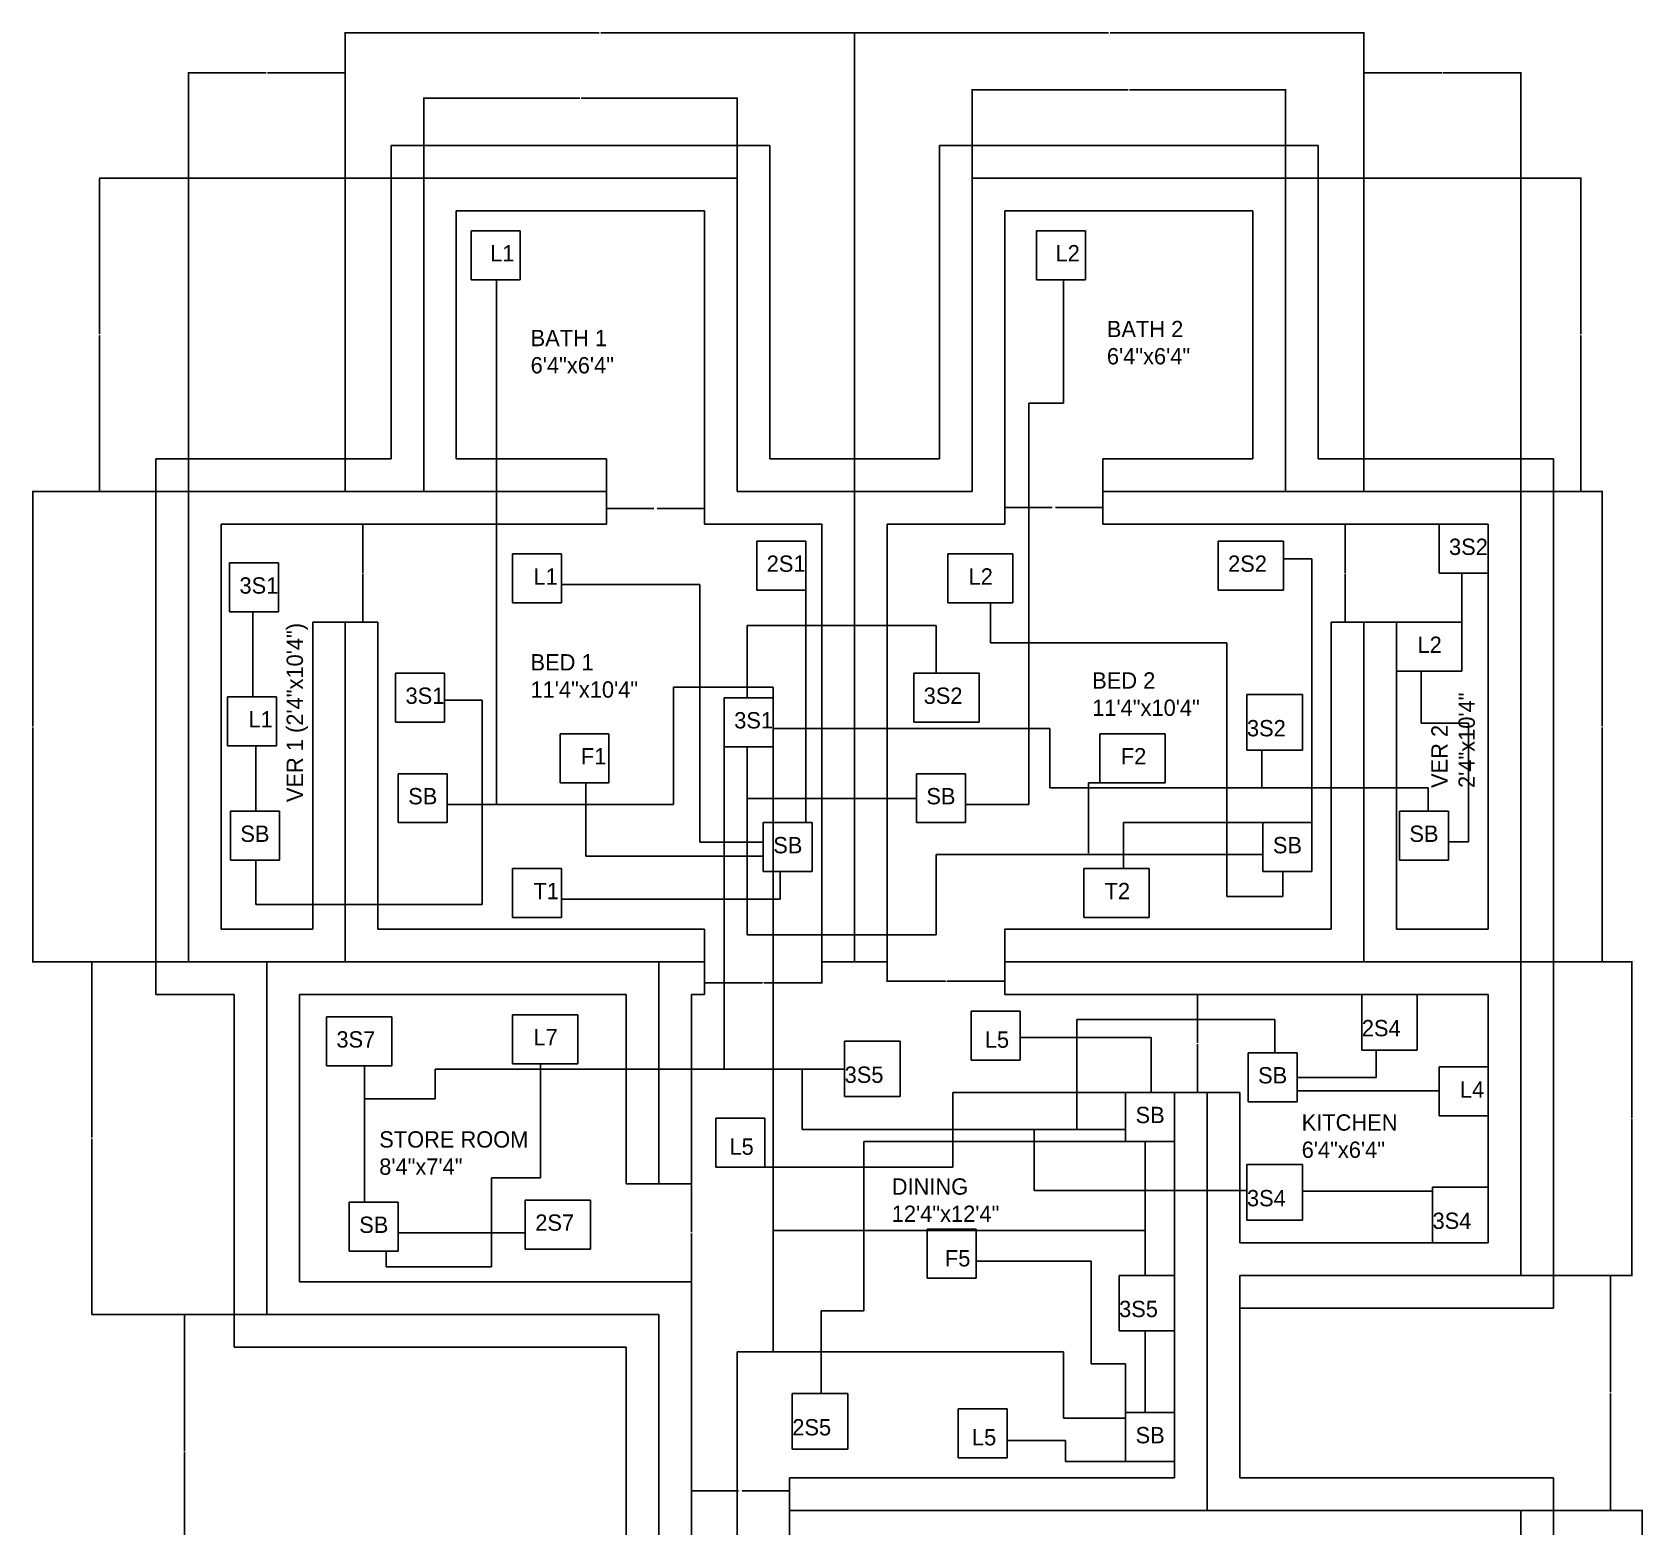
# Model space of a CAD drawing. Header units: inches. Extents: x 239 to 2171, y -819 to 213.
# Drawn here: x 824.6 to 1317.9, y -348.8 to 108.9 of the extents above; entities that cross this region are included whole.
import ezdxf

# ---------------------------------------------------------------- set-up
doc = ezdxf.new("R2010")
doc.units = ezdxf.units.IN
doc.header["$MEASUREMENT"] = 0
doc.dimstyles.get("Standard").update_dxf_attribs({"dimtxt": 0.18, "dimasz": 0.18, "dimexe": 0.18, "dimexo": 0.0625, "dimgap": 0.09, "dimtad": 0, "dimtih": 1, "dimtoh": 1, "dimdec": 1, "dimzin": 0, "dimdsep": 46, "dimlunit": 3, "dimtxsty": 'Standard', "dimcen": 0.09, "dimadec": 0, "dimazin": 0, "dimtfac": 1, "dimtdec": 1, "dimtofl": 0, "dimtmove": 0, "dimatfit": 3, "dimfxl": 1, "dimtolj": 1, "dimtzin": 0, "dimarcsym": 0})

# ---------------------------------------------------------------- blocks, each defined once
blk = doc.blocks.new('*D1')
at = {"color": 0, "lineweight": -2}
for p, q in [((1280.61, -175.77), (1314.75, -175.77)), ((1314.57, -175.95), (1314.57, -223.59)), ((1314.57, -271.59), (1314.57, -223.95)), ((1280.61, -271.77), (1314.75, -271.77))]:
    blk.add_line(p, q, dxfattribs=at)
at = {"color": 0}
for points in [[(1314.54, -175.95), (1314.6, -175.95), (1314.57, -175.77)], [(1314.54, -271.59), (1314.6, -271.59), (1314.57, -271.77)]]:
    blk.add_solid(points, dxfattribs=at)
at = {"layer": 'Defpoints', "color": 0}
for p in [(1280.55, -175.77), (1280.55, -271.77), (1314.57, -271.77)]:
    blk.add_point(p, dxfattribs=at)
at = {"color": 0, "insert": (1314.57, -223.77), "char_height": 0.18, "attachment_point": 5}
blk.add_mtext("\\A1;8'", dxfattribs=at)
blk = doc.blocks.new('*D2')
at = {"color": 0, "lineweight": -2}
for p, q in [((944.55, 64.29), (944.55, 88.91)), ((1040.55, 64.29), (1040.55, 88.91)), ((944.73, 88.73), (992.35, 88.73)), ((1040.37, 88.73), (992.74, 88.73))]:
    blk.add_line(p, q, dxfattribs=at)
at = {"color": 0}
for points in [[(944.73, 88.76), (944.73, 88.7), (944.55, 88.73)], [(1040.37, 88.76), (1040.37, 88.7), (1040.55, 88.73)]]:
    blk.add_solid(points, dxfattribs=at)
at = {"layer": 'Defpoints', "color": 0}
for p in [(1040.55, 88.73), (944.55, 64.23), (1040.55, 64.23)]:
    blk.add_point(p, dxfattribs=at)
at = {"color": 0, "insert": (992.55, 88.73), "char_height": 0.18, "attachment_point": 5}
blk.add_mtext("\\A1;8'", dxfattribs=at)
blk = doc.blocks.new('*D3')
at = {"color": 0, "lineweight": -2}
for p, q in [((1112.55, 64.29), (1112.55, 91.49)), ((1112.73, 91.31), (1160.35, 91.31)), ((1208.37, 91.31), (1160.74, 91.31)), ((1208.55, 64.29), (1208.55, 91.49))]:
    blk.add_line(p, q, dxfattribs=at)
at = {"color": 0}
for points in [[(1112.73, 91.34), (1112.73, 91.28), (1112.55, 91.31)], [(1208.37, 91.34), (1208.37, 91.28), (1208.55, 91.31)]]:
    blk.add_solid(points, dxfattribs=at)
at = {"layer": 'Defpoints', "color": 0}
for p in [(1208.55, 91.31), (1112.55, 64.23), (1208.55, 64.23)]:
    blk.add_point(p, dxfattribs=at)
at = {"color": 0, "insert": (1160.55, 91.31), "char_height": 0.18, "attachment_point": 5}
blk.add_mtext("\\A1;8'", dxfattribs=at)
blk = doc.blocks.new('*D4')
at = {"color": 0, "lineweight": -2}
for p, q in [((1076.55, -31.71), (1076.55, 108.93)), ((1076.73, 108.75), (1154.29, 108.75)), ((1232.37, 108.75), (1154.8, 108.75)), ((1232.55, -31.71), (1232.55, 108.93))]:
    blk.add_line(p, q, dxfattribs=at)
at = {"color": 0}
for points in [[(1076.73, 108.78), (1076.73, 108.72), (1076.55, 108.75)], [(1232.37, 108.78), (1232.37, 108.72), (1232.55, 108.75)]]:
    blk.add_solid(points, dxfattribs=at)
at = {"layer": 'Defpoints', "color": 0}
for p in [(1232.55, 108.75), (1076.55, -31.77), (1232.55, -31.77)]:
    blk.add_point(p, dxfattribs=at)
at = {"color": 0, "insert": (1154.55, 108.75), "char_height": 0.18, "attachment_point": 5}
blk.add_mtext("\\A1;13'", dxfattribs=at)
blk = doc.blocks.new('*D5')
at = {"color": 0, "lineweight": -2}
for p, q in [((920.55, -21.71), (920.55, 108.93)), ((920.73, 108.75), (998.29, 108.75)), ((1076.37, 108.75), (998.8, 108.75)), ((1076.55, -21.71), (1076.55, 108.93))]:
    blk.add_line(p, q, dxfattribs=at)
at = {"color": 0}
for points in [[(920.73, 108.78), (920.73, 108.72), (920.55, 108.75)], [(1076.37, 108.78), (1076.37, 108.72), (1076.55, 108.75)]]:
    blk.add_solid(points, dxfattribs=at)
at = {"layer": 'Defpoints', "color": 0}
for p in [(920.55, 108.75), (920.55, -21.77), (1076.55, -21.77)]:
    blk.add_point(p, dxfattribs=at)
at = {"color": 0, "insert": (998.55, 108.75), "char_height": 0.18, "attachment_point": 5}
blk.add_mtext("\\A1;13'", dxfattribs=at)
blk = doc.blocks.new('*D6')
at = {"color": 0, "lineweight": -2}
for p, q in [((872.55, -31.71), (872.55, 96.66)), ((872.73, 96.48), (896.35, 96.48)), ((920.37, 96.48), (896.74, 96.48)), ((920.55, -31.71), (920.55, 96.66))]:
    blk.add_line(p, q, dxfattribs=at)
at = {"color": 0}
for points in [[(872.73, 96.51), (872.73, 96.45), (872.55, 96.48)], [(920.37, 96.51), (920.37, 96.45), (920.55, 96.48)]]:
    blk.add_solid(points, dxfattribs=at)
at = {"layer": 'Defpoints', "color": 0}
for p in [(920.55, 96.48), (872.55, -31.77), (920.55, -31.77)]:
    blk.add_point(p, dxfattribs=at)
at = {"color": 0, "insert": (896.55, 96.48), "char_height": 0.18, "attachment_point": 5}
blk.add_mtext("\\A1;4'", dxfattribs=at)
blk = doc.blocks.new('*D7')
at = {"color": 0, "lineweight": -2}
for p, q in [((1232.55, -31.65), (1232.55, 96.66)), ((1232.73, 96.48), (1256.35, 96.48)), ((1280.37, 96.48), (1256.74, 96.48)), ((1280.55, -31.71), (1280.55, 96.66))]:
    blk.add_line(p, q, dxfattribs=at)
at = {"color": 0}
for points in [[(1232.73, 96.51), (1232.73, 96.45), (1232.55, 96.48)], [(1280.37, 96.51), (1280.37, 96.45), (1280.55, 96.48)]]:
    blk.add_solid(points, dxfattribs=at)
at = {"layer": 'Defpoints', "color": 0}
for p in [(1280.55, 96.48), (1232.55, -31.71), (1280.55, -31.77)]:
    blk.add_point(p, dxfattribs=at)
at = {"color": 0, "insert": (1256.55, 96.48), "char_height": 0.18, "attachment_point": 5}
blk.add_mtext("\\A1;4'", dxfattribs=at)
blk = doc.blocks.new('*D8')
at = {"color": 0, "lineweight": -2}
for p, q in [((1280.61, -31.77), (1305.7, -31.77)), ((1305.52, -31.95), (1305.52, -103.59)), ((1305.52, -175.59), (1305.52, -103.95)), ((1280.67, -175.77), (1305.7, -175.77))]:
    blk.add_line(p, q, dxfattribs=at)
at = {"color": 0}
for points in [[(1305.49, -31.95), (1305.55, -31.95), (1305.52, -31.77)], [(1305.49, -175.59), (1305.55, -175.59), (1305.52, -175.77)]]:
    blk.add_solid(points, dxfattribs=at)
at = {"layer": 'Defpoints', "color": 0}
for p in [(1280.55, -31.77), (1280.61, -175.77), (1305.52, -175.77)]:
    blk.add_point(p, dxfattribs=at)
at = {"color": 0, "insert": (1305.52, -103.77), "char_height": 0.18, "attachment_point": 5}
blk.add_mtext("\\A1;12'", dxfattribs=at)
blk = doc.blocks.new('*D9')
at = {"color": 0, "lineweight": -2}
for p, q in [((1280.61, -271.77), (1308.27, -271.77)), ((1308.09, -271.95), (1308.09, -307.59)), ((1308.09, -343.59), (1308.09, -307.95)), ((1280.61, -343.77), (1308.27, -343.77))]:
    blk.add_line(p, q, dxfattribs=at)
at = {"color": 0}
for points in [[(1308.06, -271.95), (1308.12, -271.95), (1308.09, -271.77)], [(1308.06, -343.59), (1308.12, -343.59), (1308.09, -343.77)]]:
    blk.add_solid(points, dxfattribs=at)
at = {"layer": 'Defpoints', "color": 0}
for p in [(1280.55, -271.77), (1280.55, -343.77), (1308.09, -343.77)]:
    blk.add_point(p, dxfattribs=at)
at = {"color": 0, "insert": (1308.09, -307.77), "char_height": 0.18, "attachment_point": 5}
blk.add_mtext("\\A1;6'", dxfattribs=at)
blk = doc.blocks.new('*D10')
at = {"color": 0, "lineweight": -2}
for p, q in [((1280.67, -343.77), (1317.95, -343.77)), ((1317.77, -343.95), (1317.77, -391.59)), ((1317.77, -439.59), (1317.77, -391.95)), ((1280.61, -439.77), (1317.95, -439.77))]:
    blk.add_line(p, q, dxfattribs=at)
at = {"color": 0}
for points in [[(1317.74, -343.95), (1317.8, -343.95), (1317.77, -343.77)], [(1317.74, -439.59), (1317.8, -439.59), (1317.77, -439.77)]]:
    blk.add_solid(points, dxfattribs=at)
at = {"layer": 'Defpoints', "color": 0}
for p in [(1280.61, -343.77), (1280.55, -439.77), (1317.77, -439.77)]:
    blk.add_point(p, dxfattribs=at)
at = {"color": 0, "insert": (1317.77, -391.77), "char_height": 0.18, "attachment_point": 5}
blk.add_mtext("\\A1;8'", dxfattribs=at)
blk = doc.blocks.new('*D18')
at = {"color": 0, "lineweight": -2}
for p, q in [((1016.49, -283.77), (871.15, -283.77)), ((871.33, -283.95), (871.33, -325.59)), ((871.33, -367.59), (871.33, -325.95)), ((1016.49, -367.77), (871.15, -367.77))]:
    blk.add_line(p, q, dxfattribs=at)
at = {"color": 0}
for points in [[(871.3, -283.95), (871.36, -283.95), (871.33, -283.77)], [(871.3, -367.59), (871.36, -367.59), (871.33, -367.77)]]:
    blk.add_solid(points, dxfattribs=at)
at = {"layer": 'Defpoints', "color": 0}
for p in [(871.33, -283.77), (1016.55, -283.77), (1016.55, -367.77)]:
    blk.add_point(p, dxfattribs=at)
at = {"color": 0, "insert": (871.33, -325.77), "char_height": 0.18, "attachment_point": 5}
blk.add_mtext("\\A1;7'", dxfattribs=at)
blk = doc.blocks.new('*D19')
at = {"color": 0, "lineweight": -2}
for p, q in [((896.49, -175.77), (842.77, -175.77)), ((842.95, -175.95), (842.95, -229.59)), ((842.95, -283.59), (842.95, -229.95)), ((896.49, -283.77), (842.77, -283.77))]:
    blk.add_line(p, q, dxfattribs=at)
at = {"color": 0}
for points in [[(842.92, -175.95), (842.98, -175.95), (842.95, -175.77)], [(842.92, -283.59), (842.98, -283.59), (842.95, -283.77)]]:
    blk.add_solid(points, dxfattribs=at)
at = {"layer": 'Defpoints', "color": 0}
for p in [(842.95, -175.77), (896.55, -175.77), (896.55, -283.77)]:
    blk.add_point(p, dxfattribs=at)
at = {"color": 0, "insert": (842.95, -229.77), "char_height": 0.18, "attachment_point": 5}
blk.add_mtext("\\A1;9'", dxfattribs=at)
blk = doc.blocks.new('*D20')
at = {"color": 0, "lineweight": -2}
for p, q in [((872.49, -31.77), (824.65, -31.77)), ((824.83, -31.95), (824.83, -103.59)), ((824.83, -175.59), (824.83, -103.95)), ((872.49, -175.77), (824.65, -175.77))]:
    blk.add_line(p, q, dxfattribs=at)
at = {"color": 0}
for points in [[(824.8, -31.95), (824.86, -31.95), (824.83, -31.77)], [(824.8, -175.59), (824.86, -175.59), (824.83, -175.77)]]:
    blk.add_solid(points, dxfattribs=at)
at = {"layer": 'Defpoints', "color": 0}
for p in [(824.83, -31.77), (872.55, -31.77), (872.55, -175.77)]:
    blk.add_point(p, dxfattribs=at)
at = {"color": 0, "insert": (824.83, -103.77), "char_height": 0.18, "attachment_point": 5}
blk.add_mtext("\\A1;12'", dxfattribs=at)
blk = doc.blocks.new('*D21')
at = {"color": 0, "lineweight": -2}
for p, q in [((944.49, 64.23), (845.12, 64.23)), ((845.3, 64.05), (845.3, 16.41)), ((845.3, -31.59), (845.3, 16.05)), ((944.49, -31.77), (845.12, -31.77))]:
    blk.add_line(p, q, dxfattribs=at)
at = {"color": 0}
for points in [[(845.27, 64.05), (845.33, 64.05), (845.3, 64.23)], [(845.27, -31.59), (845.33, -31.59), (845.3, -31.77)]]:
    blk.add_solid(points, dxfattribs=at)
at = {"layer": 'Defpoints', "color": 0}
for p in [(845.3, 64.23), (944.55, 64.23), (944.55, -31.77)]:
    blk.add_point(p, dxfattribs=at)
at = {"color": 0, "insert": (845.3, 16.23), "char_height": 0.18, "attachment_point": 5}
blk.add_mtext("\\A1;8'", dxfattribs=at)
blk = doc.blocks.new('*D22')
at = {"color": 0, "lineweight": -2}
for p, q in [((1208.61, 64.23), (1299.17, 64.23)), ((1298.99, 64.05), (1298.99, 16.41)), ((1298.99, -31.59), (1298.99, 16.05)), ((1208.61, -31.77), (1299.17, -31.77))]:
    blk.add_line(p, q, dxfattribs=at)
at = {"color": 0}
for points in [[(1298.96, 64.05), (1299.02, 64.05), (1298.99, 64.23)], [(1298.96, -31.59), (1299.02, -31.59), (1298.99, -31.77)]]:
    blk.add_solid(points, dxfattribs=at)
at = {"layer": 'Defpoints', "color": 0}
for p in [(1208.55, 64.23), (1298.99, 64.23), (1208.55, -31.77)]:
    blk.add_point(p, dxfattribs=at)
at = {"color": 0, "insert": (1298.99, 16.23), "char_height": 0.18, "attachment_point": 5}
blk.add_mtext("\\A1;8'", dxfattribs=at)
blk = doc.blocks.new('*D23')
at = {"color": 0, "lineweight": -2}
for p, q in [((1000.55, -31.83), (1000.55, -37.16)), ((1030.55, -31.83), (1030.55, -37.16)), ((1000.73, -36.98), (1015.01, -36.98)), ((1030.37, -36.98), (1016.09, -36.98))]:
    blk.add_line(p, q, dxfattribs=at)
at = {"color": 0}
for points in [[(1000.73, -36.95), (1000.73, -37.01), (1000.55, -36.98)], [(1030.37, -36.95), (1030.37, -37.01), (1030.55, -36.98)]]:
    blk.add_solid(points, dxfattribs=at)
at = {"layer": 'Defpoints', "color": 0}
for p in [(1000.55, -31.77), (1030.55, -31.77), (1030.55, -36.98)]:
    blk.add_point(p, dxfattribs=at)
at = {"color": 0, "insert": (1015.55, -36.98), "char_height": 0.18, "attachment_point": 5}
blk.add_mtext('\\A1;2\'-6.0"', dxfattribs=at)
blk = doc.blocks.new('*D24')
at = {"color": 0, "lineweight": -2}
for p, q in [((1122.55, -31.83), (1122.55, -36.8)), ((1152.55, -31.83), (1152.55, -36.8)), ((1122.73, -36.62), (1137.01, -36.62)), ((1152.37, -36.62), (1138.09, -36.62))]:
    blk.add_line(p, q, dxfattribs=at)
at = {"color": 0}
for points in [[(1122.73, -36.59), (1122.73, -36.65), (1122.55, -36.62)], [(1152.37, -36.59), (1152.37, -36.65), (1152.55, -36.62)]]:
    blk.add_solid(points, dxfattribs=at)
at = {"layer": 'Defpoints', "color": 0}
for p in [(1122.55, -31.77), (1152.55, -31.77), (1122.55, -36.62)]:
    blk.add_point(p, dxfattribs=at)
at = {"color": 0, "insert": (1137.55, -36.62), "char_height": 0.18, "attachment_point": 5}
blk.add_mtext('\\A1;2\'-6.0"', dxfattribs=at)
blk = doc.blocks.new('*D25')
at = {"color": 0, "lineweight": -2}
for p, q in [((1232.49, -41.77), (1226.62, -41.77)), ((1226.8, -41.95), (1226.8, -56.59)), ((1226.8, -71.59), (1226.8, -56.95)), ((1232.49, -71.77), (1226.62, -71.77))]:
    blk.add_line(p, q, dxfattribs=at)
at = {"color": 0}
for points in [[(1226.77, -41.95), (1226.83, -41.95), (1226.8, -41.77)], [(1226.77, -71.59), (1226.83, -71.59), (1226.8, -71.77)]]:
    blk.add_solid(points, dxfattribs=at)
at = {"layer": 'Defpoints', "color": 0}
for p in [(1226.8, -41.77), (1232.55, -41.77), (1232.55, -71.77)]:
    blk.add_point(p, dxfattribs=at)
at = {"color": 0, "insert": (1226.8, -56.77), "char_height": 0.18, "attachment_point": 5}
blk.add_mtext('\\A1;2\'-6.0"', dxfattribs=at)
blk = doc.blocks.new('*D26')
at = {"color": 0, "lineweight": -2}
for p, q in [((920.61, -41.77), (926.05, -41.77)), ((925.87, -41.95), (925.87, -56.59)), ((925.87, -71.59), (925.87, -56.95)), ((920.61, -71.77), (926.05, -71.77))]:
    blk.add_line(p, q, dxfattribs=at)
at = {"color": 0}
for points in [[(925.84, -41.95), (925.9, -41.95), (925.87, -41.77)], [(925.84, -71.59), (925.9, -71.59), (925.87, -71.77)]]:
    blk.add_solid(points, dxfattribs=at)
at = {"layer": 'Defpoints', "color": 0}
for p in [(920.55, -41.77), (925.87, -41.77), (920.55, -71.77)]:
    blk.add_point(p, dxfattribs=at)
at = {"color": 0, "insert": (925.87, -56.77), "char_height": 0.18, "attachment_point": 5}
blk.add_mtext('\\A1;2\'-6.0"', dxfattribs=at)
blk = doc.blocks.new('*D27')
at = {"color": 0, "lineweight": -2}
for p, q in [((1030.55, -175.83), (1030.55, -182.41)), ((1066.55, -175.83), (1066.55, -182.41)), ((1030.73, -182.23), (1048.35, -182.23)), ((1066.37, -182.23), (1048.74, -182.23))]:
    blk.add_line(p, q, dxfattribs=at)
at = {"color": 0}
for points in [[(1030.73, -182.2), (1030.73, -182.26), (1030.55, -182.23)], [(1066.37, -182.2), (1066.37, -182.26), (1066.55, -182.23)]]:
    blk.add_solid(points, dxfattribs=at)
at = {"layer": 'Defpoints', "color": 0}
for p in [(1030.55, -175.77), (1066.55, -175.77), (1066.55, -182.23)]:
    blk.add_point(p, dxfattribs=at)
at = {"color": 0, "insert": (1048.55, -182.23), "char_height": 0.18, "attachment_point": 5}
blk.add_mtext("\\A1;3'", dxfattribs=at)
blk = doc.blocks.new('*D28')
at = {"color": 0, "lineweight": -2}
for p, q in [((1086.55, -175.83), (1086.55, -181.91)), ((1122.55, -175.83), (1122.55, -181.91)), ((1086.73, -181.73), (1104.35, -181.73)), ((1122.37, -181.73), (1104.74, -181.73))]:
    blk.add_line(p, q, dxfattribs=at)
at = {"color": 0}
for points in [[(1086.73, -181.7), (1086.73, -181.76), (1086.55, -181.73)], [(1122.37, -181.7), (1122.37, -181.76), (1122.55, -181.73)]]:
    blk.add_solid(points, dxfattribs=at)
at = {"layer": 'Defpoints', "color": 0}
for p in [(1086.55, -175.77), (1122.55, -175.77), (1086.55, -181.73)]:
    blk.add_point(p, dxfattribs=at)
at = {"color": 0, "insert": (1104.55, -181.73), "char_height": 0.18, "attachment_point": 5}
blk.add_mtext("\\A1;3'", dxfattribs=at)
blk = doc.blocks.new('*D29')
at = {"color": 0, "lineweight": -2}
for p, q in [((1184.49, -185.77), (1181.41, -185.77)), ((1181.59, -185.95), (1181.59, -200.59)), ((1181.59, -215.59), (1181.59, -200.95)), ((1184.49, -215.77), (1181.41, -215.77))]:
    blk.add_line(p, q, dxfattribs=at)
at = {"color": 0}
for points in [[(1181.56, -185.95), (1181.62, -185.95), (1181.59, -185.77)], [(1181.56, -215.59), (1181.62, -215.59), (1181.59, -215.77)]]:
    blk.add_solid(points, dxfattribs=at)
at = {"layer": 'Defpoints', "color": 0}
for p in [(1181.59, -185.77), (1184.55, -185.77), (1184.55, -215.77)]:
    blk.add_point(p, dxfattribs=at)
at = {"color": 0, "insert": (1181.59, -200.77), "char_height": 0.18, "attachment_point": 5}
blk.add_mtext('\\A1;2\'-6.0"', dxfattribs=at)
blk = doc.blocks.new('*D30')
at = {"color": 0, "lineweight": -2}
for p, q in [((1016.61, -243.77), (1026.73, -243.77)), ((1026.55, -243.95), (1026.55, -258.59)), ((1026.55, -273.59), (1026.55, -258.95)), ((1016.61, -273.77), (1026.73, -273.77))]:
    blk.add_line(p, q, dxfattribs=at)
at = {"color": 0}
for points in [[(1026.52, -243.95), (1026.58, -243.95), (1026.55, -243.77)], [(1026.52, -273.59), (1026.58, -273.59), (1026.55, -273.77)]]:
    blk.add_solid(points, dxfattribs=at)
at = {"layer": 'Defpoints', "color": 0}
for p in [(1016.55, -243.77), (1016.55, -273.77), (1026.55, -273.77)]:
    blk.add_point(p, dxfattribs=at)
at = {"color": 0, "insert": (1026.55, -258.77), "char_height": 0.18, "attachment_point": 5}
blk.add_mtext('\\A1;2\'-6.0"', dxfattribs=at)
blk = doc.blocks.new('*D31')
at = {"color": 0, "lineweight": -2}
for p, q in [((1026.55, -343.71), (1026.55, -337.53)), ((1026.73, -337.71), (1041.01, -337.71)), ((1056.37, -337.71), (1042.09, -337.71)), ((1056.55, -343.71), (1056.55, -337.53))]:
    blk.add_line(p, q, dxfattribs=at)
at = {"color": 0}
for points in [[(1026.73, -337.68), (1026.73, -337.74), (1026.55, -337.71)], [(1056.37, -337.68), (1056.37, -337.74), (1056.55, -337.71)]]:
    blk.add_solid(points, dxfattribs=at)
at = {"layer": 'Defpoints', "color": 0}
for p in [(1026.55, -337.71), (1026.55, -343.77), (1056.55, -343.77)]:
    blk.add_point(p, dxfattribs=at)
at = {"color": 0, "insert": (1041.55, -337.71), "char_height": 0.18, "attachment_point": 5}
blk.add_mtext('\\A1;2\'-6.0"', dxfattribs=at)

msp = doc.modelspace()

# ---------------------------------------------------------------- linework, layer by layer
for p, q in [((934.55, 64.23), (934.55, 74.23)), ((934.55, 74.23), (944.55, 74.23)), ((944.55, 74.23), (1040.55, 74.23)), ((1050.55, 74.23), (1040.55, 74.23)), ((1050.55, 64.23), (1050.55, 74.23)), ((1102.55, 64.23), (1102.55, 74.23)), ((1102.55, 74.23), (1112.55, 74.23)), ((1208.55, 74.23), (1112.55, 74.23)), ((1218.55, 74.23), (1208.55, 74.23)), ((1218.55, 64.23), (1218.55, 74.23)), ((934.55, 64.23), (934.55, -21.77)), ((944.55, 64.23), (1040.55, 64.23)), ((944.55, 64.23), (944.55, -31.77)), ((1040.55, 64.23), (1040.55, -31.77)), ((1050.55, 64.23), (1050.55, -21.77)), ((1102.55, 64.23), (1102.55, -21.77)), ((1208.55, 64.23), (1112.55, 64.23)), ((1112.55, 64.23), (1112.55, -31.77)), ((1208.55, 64.23), (1208.55, -31.77)), ((1218.55, 64.23), (1218.55, -21.77)), ((954.55, 54.23), (1030.55, 54.23)), ((954.55, 54.23), (954.55, -21.77)), ((1030.55, 54.23), (1030.55, -31.77)), ((1198.55, 54.23), (1122.55, 54.23)), ((1122.55, 54.23), (1122.55, -31.77)), ((1198.55, 54.23), (1198.55, -21.77)), ((959.11, 48.14), (974.11, 48.14)), ((959.11, 33.14), (959.11, 48.14)), ((974.11, 48.14), (974.11, 33.14)), ((1132.29, 48.14), (1147.29, 48.14)), ((1132.29, 33.14), (1132.29, 48.14)), ((1147.29, 48.14), (1147.29, 33.14)), ((974.11, 33.14), (959.11, 33.14)), ((1147.29, 33.14), (1132.29, 33.14)), ((872.55, -21.77), (862.55, -21.77)), ((862.55, -21.77), (862.55, -31.77)), ((920.55, -21.77), (872.55, -21.77)), ((934.55, -21.77), (920.55, -21.77)), ((954.55, -21.77), (1000.55, -21.77)), ((1000.55, -21.77), (1000.55, -41.77)), ((1050.55, -21.77), (1076.55, -21.77)), ((1066.55, -21.77), (1076.55, -21.77)), ((1102.55, -21.77), (1076.55, -21.77)), ((1076.55, -21.77), (1076.55, -21.77)), ((1076.55, -21.77), (1076.55, -21.77)), ((1198.55, -21.77), (1152.55, -21.77)), ((1152.55, -21.77), (1152.55, -41.77)), ((1218.55, -21.77), (1232.55, -21.77)), ((1232.55, -21.77), (1280.55, -21.77)), ((1280.55, -21.77), (1290.55, -21.77)), ((1290.55, -21.77), (1290.55, -31.77)), ((862.55, -31.77), (862.55, -175.77)), ((920.55, -31.77), (872.55, -31.77)), ((872.55, -31.77), (872.55, -175.77)), ((944.55, -31.77), (920.55, -31.77)), ((944.55, -31.77), (1000.55, -31.77)), ((1030.55, -41.77), (1030.55, -31.77)), ((1040.55, -31.77), (1076.55, -31.77)), ((1112.55, -31.77), (1076.55, -31.77)), ((1076.55, -31.77), (1076.55, -175.77)), ((1122.55, -41.77), (1122.55, -31.77)), ((1208.55, -31.77), (1152.55, -31.77)), ((1208.55, -31.77), (1232.55, -31.77)), ((1232.55, -31.77), (1280.55, -31.77)), ((1280.55, -31.77), (1280.55, -175.77)), ((1290.55, -31.77), (1290.55, -175.77)), ((920.55, -41.77), (882.55, -41.77)), ((882.55, -41.77), (882.55, -165.77)), ((944.55, -41.77), (920.55, -41.77)), ((944.55, -41.77), (1000.55, -41.77)), ((1040.55, -41.77), (1030.55, -41.77)), ((1040.55, -41.77), (1066.55, -41.77)), ((1066.55, -41.77), (1066.55, -175.77)), ((1066.55, -41.77), (1066.55, -175.77)), ((1112.55, -41.77), (1086.55, -41.77)), ((1086.55, -41.77), (1086.55, -175.77)), ((1112.55, -41.77), (1122.55, -41.77)), ((1208.55, -41.77), (1152.55, -41.77)), ((1208.55, -41.77), (1232.55, -41.77)), ((1232.55, -41.77), (1270.55, -41.77)), ((1255.55, -41.77), (1270.55, -41.77)), ((1255.55, -56.77), (1255.55, -41.77)), ((1270.55, -41.77), (1270.55, -165.77)), ((1270.55, -41.77), (1270.55, -56.77)), ((1046.56, -46.92), (1061.56, -46.92)), ((1046.56, -61.92), (1046.56, -46.92)), ((1061.56, -46.92), (1061.56, -61.92)), ((1187.87, -46.92), (1202.87, -46.92)), ((1187.87, -61.92), (1187.87, -46.92)), ((1202.87, -46.92), (1207.87, -46.92)), ((1207.87, -46.92), (1207.87, -61.92)), ((885.08, -53.62), (900.08, -53.62)), ((885.08, -68.62), (885.08, -53.62)), ((900.08, -53.62), (900.08, -68.62)), ((971.76, -50.86), (986.76, -50.86)), ((971.76, -65.86), (971.76, -50.86)), ((986.76, -50.86), (986.76, -65.86)), ((1105.05, -50.86), (1120.05, -50.86)), ((1105.05, -65.86), (1105.05, -50.86)), ((1120.05, -50.86), (1125.05, -50.86)), ((1125.05, -50.86), (1125.05, -65.86)), ((1270.55, -56.77), (1255.55, -56.77)), ((1061.56, -61.92), (1046.56, -61.92)), ((1202.87, -61.92), (1187.87, -61.92)), ((1207.87, -61.92), (1202.87, -61.92)), ((900.08, -68.62), (885.08, -68.62)), ((986.76, -65.86), (971.76, -65.86)), ((1120.05, -65.86), (1105.05, -65.86)), ((1125.05, -65.86), (1120.05, -65.86)), ((910.55, -165.77), (910.55, -71.77)), ((930.55, -71.77), (910.55, -71.77)), ((920.55, -175.77), (920.55, -71.77)), ((930.55, -165.77), (930.55, -71.77)), ((1222.55, -165.77), (1222.55, -71.77)), ((1222.55, -71.77), (1242.55, -71.77)), ((1232.55, -175.77), (1232.55, -71.77)), ((1242.55, -165.77), (1242.55, -71.77)), ((1242.55, -71.77), (1257.55, -71.77)), ((1242.55, -86.77), (1242.55, -71.77)), ((1257.55, -71.77), (1262.55, -71.77)), ((1262.55, -71.77), (1262.55, -86.77)), ((935.93, -87.37), (950.93, -87.37)), ((935.93, -102.37), (935.93, -87.37)), ((950.93, -87.37), (950.93, -102.37)), ((1094.64, -87.37), (1109.64, -87.37)), ((1094.64, -102.37), (1094.64, -87.37)), ((1109.64, -87.37), (1114.64, -87.37)), ((1114.64, -87.37), (1114.64, -102.37)), ((1257.55, -86.77), (1242.55, -86.77)), ((1262.55, -86.77), (1257.55, -86.77)), ((884.5, -94.58), (899.5, -94.58)), ((884.5, -109.58), (884.5, -94.58)), ((899.5, -94.58), (899.5, -109.58)), ((1036.6, -94.9), (1051.6, -94.9)), ((1036.6, -109.9), (1036.6, -94.9)), ((1051.6, -94.9), (1051.6, -109.9)), ((1196.71, -93.92), (1213.71, -93.92)), ((1196.71, -110.92), (1196.71, -93.92)), ((1213.71, -93.92), (1213.71, -110.92)), ((950.93, -102.37), (935.93, -102.37)), ((1109.64, -102.37), (1094.64, -102.37)), ((1114.64, -102.37), (1109.64, -102.37)), ((1264.52, -102.7), (1264.52, -102.7)), ((986.31, -105.91), (1001.31, -105.91)), ((986.31, -120.91), (986.31, -105.91)), ((1001.31, -105.91), (1001.31, -120.91)), ((1151.67, -105.91), (1166.67, -105.91)), ((1151.67, -120.91), (1151.67, -105.91)), ((1166.67, -105.91), (1171.67, -105.91)), ((1171.67, -105.91), (1171.67, -120.91)), ((899.5, -109.58), (884.5, -109.58)), ((1051.6, -109.9), (1036.6, -109.9)), ((1213.71, -110.92), (1196.71, -110.92)), ((936.76, -118.14), (951.76, -118.14)), ((936.76, -133.14), (936.76, -118.14)), ((951.76, -118.14), (951.76, -133.14)), ((1095.47, -118.14), (1110.47, -118.14)), ((1095.47, -133.14), (1095.47, -118.14)), ((1110.47, -118.14), (1110.47, -133.14)), ((1001.31, -120.91), (986.31, -120.91)), ((1166.67, -120.91), (1151.67, -120.91)), ((1171.67, -120.91), (1166.67, -120.91)), ((885.36, -129.64), (900.36, -129.64)), ((885.36, -144.64), (885.36, -129.64)), ((900.36, -129.64), (900.36, -144.64)), ((951.76, -133.14), (936.76, -133.14)), ((1048.57, -133.14), (1063.57, -133.14)), ((1048.57, -148.14), (1048.57, -133.14)), ((1063.57, -133.14), (1063.57, -148.14)), ((1110.47, -133.14), (1095.47, -133.14)), ((1201.6, -133.14), (1216.6, -133.14)), ((1201.6, -148.14), (1201.6, -133.14)), ((1216.6, -133.14), (1216.6, -148.14)), ((1243.41, -129.64), (1258.41, -129.64)), ((1243.41, -144.64), (1243.41, -129.64)), ((1258.41, -129.64), (1258.41, -144.64)), ((900.36, -144.64), (885.36, -144.64)), ((971.76, -147.19), (986.76, -147.19)), ((971.76, -162.19), (971.76, -147.19)), ((986.76, -147.19), (986.76, -162.19)), ((1146.71, -147.19), (1161.71, -147.19)), ((1146.71, -162.19), (1146.71, -147.19)), ((1161.71, -147.19), (1166.71, -147.19)), ((1166.71, -147.19), (1166.71, -162.19)), ((1258.41, -144.64), (1243.41, -144.64)), ((1063.57, -148.14), (1048.57, -148.14)), ((1216.6, -148.14), (1201.6, -148.14)), ((986.76, -162.19), (971.76, -162.19)), ((1161.71, -162.19), (1146.71, -162.19)), ((1166.71, -162.19), (1161.71, -162.19)), ((882.55, -165.77), (910.55, -165.77)), ((930.55, -165.77), (1030.55, -165.77)), ((1030.55, -165.77), (1030.55, -185.77)), ((1222.55, -165.77), (1122.55, -165.77)), ((1122.55, -165.77), (1122.55, -185.77)), ((1270.55, -165.77), (1242.55, -165.77)), ((862.55, -175.77), (862.55, -185.77)), ((872.55, -175.77), (920.55, -175.77)), ((872.55, -175.77), (908.55, -175.77)), ((896.55, -175.77), (896.55, -283.77)), ((896.55, -175.77), (1016.55, -175.77)), ((920.55, -175.77), (1030.55, -175.77)), ((1016.55, -175.77), (1016.55, -175.77)), ((1016.55, -175.77), (1016.55, -243.77)), ((1066.55, -175.77), (1086.55, -175.77)), ((1232.55, -175.77), (1122.55, -175.77)), ((1280.55, -175.77), (1232.55, -175.77)), ((1280.55, -175.77), (1280.55, -271.77)), ((1290.55, -175.77), (1290.55, -185.77)), ((1290.55, -175.77), (1290.55, -271.77)), ((862.55, -185.77), (872.55, -185.77)), ((872.55, -185.77), (886.55, -185.77)), ((886.55, -185.77), (886.55, -283.77)), ((906.55, -185.77), (906.55, -273.77)), ((906.55, -185.77), (920.55, -185.77)), ((920.55, -185.77), (930.55, -185.77)), ((920.55, -185.77), (1006.55, -185.77)), ((1006.55, -185.77), (1006.55, -243.77)), ((1026.55, -185.77), (1030.55, -185.77)), ((1026.55, -185.77), (1026.55, -243.77)), ((1232.55, -185.77), (1122.55, -185.77)), ((1232.55, -185.77), (1222.55, -185.77)), ((1231.89, -185.77), (1248.89, -185.77)), ((1231.89, -202.77), (1231.89, -185.77)), ((1270.55, -185.77), (1232.55, -185.77)), ((1248.89, -185.77), (1248.89, -202.77)), ((1270.55, -185.77), (1270.55, -261.77)), ((971.76, -191.95), (986.76, -191.95)), ((971.76, -206.95), (971.76, -191.95)), ((986.76, -191.95), (991.76, -191.95)), ((991.76, -191.95), (991.76, -206.95)), ((1112.22, -190.89), (1127.22, -190.89)), ((1112.22, -205.89), (1112.22, -190.89)), ((1127.22, -190.89), (1127.22, -205.89)), ((914.77, -192.62), (929.77, -192.62)), ((914.77, -207.62), (914.77, -192.62)), ((929.77, -192.62), (929.77, -192.62)), ((929.77, -192.62), (934.77, -192.62)), ((934.77, -192.62), (934.77, -207.62)), ((1073.48, -200.03), (1090.48, -200.03)), ((1073.48, -217.03), (1073.48, -200.03)), ((1090.48, -200.03), (1090.48, -217.03)), ((986.76, -206.95), (971.76, -206.95)), ((991.76, -206.95), (986.76, -206.95)), ((1127.22, -205.89), (1112.22, -205.89)), ((1197.07, -203.6), (1212.07, -203.6)), ((1197.07, -218.6), (1197.07, -203.6)), ((1212.07, -203.6), (1212.07, -218.6)), ((1248.89, -202.77), (1231.89, -202.77)), ((929.77, -207.62), (914.77, -207.62)), ((934.77, -207.62), (929.77, -207.62)), ((1255.55, -207.95), (1270.55, -207.95)), ((1255.55, -222.95), (1255.55, -207.95)), ((1270.55, -207.95), (1270.55, -222.95)), ((1090.48, -217.03), (1073.48, -217.03)), ((1159.55, -215.77), (1174.55, -215.77)), ((1159.55, -230.77), (1159.55, -215.77)), ((1174.55, -271.77), (1174.55, -215.77)), ((1174.55, -215.77), (1194.55, -215.77)), ((1174.55, -215.77), (1174.55, -230.77)), ((1184.55, -271.77), (1184.55, -215.77)), ((1194.55, -261.77), (1194.55, -215.77)), ((1212.07, -218.6), (1197.07, -218.6)), ((1034.02, -223.66), (1049.02, -223.66)), ((1034.02, -238.66), (1034.02, -223.66)), ((1049.02, -223.66), (1049.02, -238.66)), ((1270.55, -222.95), (1255.55, -222.95)), ((1159.55, -227.07), (1159.55, -227.07)), ((1174.55, -230.77), (1159.55, -230.77)), ((1049.02, -238.66), (1034.02, -238.66)), ((1196.71, -237.84), (1213.71, -237.84)), ((1196.71, -254.84), (1196.71, -237.84)), ((1213.71, -237.84), (1213.71, -254.84)), ((1006.55, -243.77), (1026.55, -243.77)), ((1253.55, -244.77), (1270.55, -244.77)), ((1253.55, -261.77), (1253.55, -244.77)), ((1270.55, -244.77), (1270.55, -261.77)), ((921.76, -249.39), (936.76, -249.39)), ((921.76, -264.39), (921.76, -249.39)), ((936.76, -249.39), (936.76, -264.39)), ((975.68, -248.72), (990.68, -248.72)), ((975.68, -263.72), (975.68, -248.72)), ((990.68, -248.72), (990.68, -248.72)), ((990.68, -248.72), (995.68, -248.72)), ((995.68, -248.72), (995.68, -263.72)), ((1213.71, -254.84), (1196.71, -254.84)), ((1098.72, -257.61), (1113.72, -257.61)), ((1098.72, -272.61), (1098.72, -257.61)), ((1113.72, -257.61), (1113.72, -272.61)), ((936.76, -264.39), (921.76, -264.39)), ((990.68, -263.72), (975.68, -263.72)), ((995.68, -263.72), (990.68, -263.72)), ((1270.55, -261.77), (1194.55, -261.77)), ((1270.55, -261.77), (1253.55, -261.77)), ((906.55, -273.77), (1006.55, -273.77)), ((1006.55, -273.77), (1016.55, -273.77)), ((1016.55, -273.77), (1026.55, -273.77)), ((1026.55, -273.77), (1026.55, -283.77)), ((1113.72, -272.61), (1098.72, -272.61)), ((1157.55, -271.77), (1174.55, -271.77)), ((1157.55, -288.77), (1157.55, -271.77)), ((1174.55, -271.77), (1174.55, -281.77)), ((1174.55, -271.77), (1174.55, -333.77)), ((1174.55, -271.77), (1174.55, -288.77)), ((1184.55, -271.77), (1184.55, -343.77)), ((1280.55, -271.77), (1194.55, -271.77)), ((1194.55, -271.77), (1194.55, -333.77)), ((1290.55, -281.77), (1290.55, -271.77)), ((886.55, -283.77), (886.55, -293.77)), ((896.55, -283.77), (1016.55, -283.77)), ((1016.55, -283.77), (1016.55, -293.77)), ((1026.55, -367.77), (1026.55, -283.77)), ((1280.55, -281.77), (1194.55, -281.77)), ((1280.55, -281.77), (1290.55, -281.77)), ((1174.55, -288.77), (1157.55, -288.77)), ((886.55, -293.77), (896.55, -293.77)), ((896.55, -293.77), (1006.55, -293.77)), ((1006.55, -357.77), (1006.55, -293.77)), ((1016.55, -367.77), (1016.55, -293.77)), ((1057.45, -308), (1074.45, -308)), ((1057.45, -325), (1057.45, -308)), ((1074.45, -308), (1074.45, -325)), ((1108.28, -312.67), (1123.28, -312.67)), ((1108.28, -327.67), (1108.28, -312.67)), ((1123.28, -312.67), (1123.28, -327.67)), ((1159.55, -313.81), (1174.55, -313.81)), ((1159.55, -328.81), (1159.55, -313.81)), ((1174.55, -313.81), (1174.55, -328.81)), ((1074.45, -325), (1057.45, -325)), ((1123.28, -327.67), (1108.28, -327.67)), ((1174.55, -328.81), (1159.55, -328.81)), ((1174.55, -333.77), (1056.55, -333.77)), ((1056.55, -333.77), (1056.55, -353.77)), ((1194.55, -333.77), (1280.55, -333.77)), ((1280.55, -333.77), (1290.55, -333.77)), ((1290.55, -333.77), (1290.55, -343.77)), ((1184.55, -343.77), (1056.55, -343.77)), ((1056.55, -343.77), (1056.55, -343.77)), ((1184.55, -343.77), (1280.55, -343.77)), ((1280.55, -343.77), (1280.55, -439.77)), ((1290.55, -343.77), (1290.55, -439.77))]:
    msp.add_line(p, q)
at = {"color": 1}
for p, q in [((966.89, 33.14), (966.89, -59.85)), ((1140.57, -4.68), (1140.57, 33.14)), ((1129.92, -127.53), (1129.92, -4.68)), ((1129.92, -4.68), (1140.57, -4.68)), ((1216.6, -52.35), (1207.87, -52.35)), ((1216.6, -133.14), (1216.6, -52.35)), ((1262.55, -71.77), (1262.55, -56.77)), ((966.89, -59.85), (966.89, -127.53)), ((986.76, -60.25), (1029.1, -60.25)), ((1029.1, -60.25), (1029.1, -139.12)), ((1061.56, -61.92), (1061.56, -133.14)), ((892.22, -94.58), (892.22, -68.62)), ((1118.12, -78.06), (1118.12, -65.86)), ((1190.52, -78.06), (1118.12, -78.06)), ((1190.52, -78.06), (1190.52, -155.73)), ((1250.04, -102.7), (1250.04, -86.77)), ((1264.52, -102.7), (1250.04, -102.7)), ((1264.52, -139.03), (1264.52, -102.7)), ((893.17, -129.64), (893.17, -109.58)), ((994.24, -120.91), (994.24, -143.41)), ((1148.15, -142.53), (1148.15, -120.91)), ((1148.15, -120.91), (1151.67, -120.91)), ((951.76, -127.53), (962.46, -127.53)), ((966.89, -127.53), (962.46, -127.53)), ((1110.47, -127.53), (1129.92, -127.53)), ((1201.6, -133.14), (1158.87, -133.14)), ((1158.87, -133.14), (1158.87, -147.19)), ((1029.1, -139.12), (1048.57, -139.12)), ((1258.41, -139.03), (1264.52, -139.03)), ((994.24, -143.41), (1048.57, -143.41)), ((1053.76, -156.59), (1053.76, -148.14)), ((1207.68, -155.73), (1207.68, -148.14)), ((986.76, -156.59), (1053.76, -156.59)), ((1190.52, -155.73), (1207.68, -155.73)), ((1167.35, -198.9), (1127.22, -198.9)), ((1167.35, -215.77), (1167.35, -198.9)), ((980.28, -206.95), (980.28, -241.87)), ((1236.24, -211.14), (1236.24, -202.77)), ((1212.07, -211.14), (1236.24, -211.14)), ((1159.55, -215.77), (1106.59, -215.77)), ((1106.59, -215.77), (1106.59, -238.66)), ((1212.07, -215.24), (1255.55, -215.24)), ((1159.55, -230.77), (1079.35, -230.77)), ((1079.35, -230.77), (1079.35, -282.61)), ((1106.59, -238.66), (1049.02, -238.66)), ((980.28, -241.87), (965.35, -241.87)), ((965.35, -241.87), (965.35, -269.21)), ((936.76, -258.78), (975.68, -258.78)), ((933.02, -269.21), (933.02, -264.39)), ((965.35, -269.21), (933.02, -269.21)), ((1149.02, -267.44), (1113.72, -267.44)), ((1149.02, -298.83), (1149.02, -267.44)), ((1079.35, -282.61), (1066.25, -282.61)), ((1066.25, -282.61), (1066.25, -308)), ((1159.55, -298.83), (1149.02, -298.83)), ((1159.55, -313.81), (1159.55, -298.83)), ((1141.16, -322.37), (1123.28, -322.37)), ((1141.16, -328.81), (1141.16, -322.37)), ((1159.55, -328.81), (1141.16, -328.81))]:
    msp.add_line(p, q, dxfattribs=at)
at = {"color": 3}
for p, q in [((1043.58, -94.9), (1043.58, -72.71)), ((1043.58, -72.71), (1101.49, -72.71)), ((1101.49, -72.71), (1101.49, -87.37)), ((1021.03, -127.53), (1021.03, -91.68)), ((1021.03, -91.68), (1051.6, -91.68)), ((1051.6, -91.68), (1051.6, -209.18)), ((962.46, -95.65), (950.93, -95.65)), ((962.46, -158.16), (962.46, -95.65)), ((1051.6, -104.29), (1136.35, -104.29)), ((1136.35, -104.29), (1136.35, -122.52)), ((1036.6, -109.9), (1036.6, -208.58)), ((1043.58, -109.9), (1043.58, -125.73)), ((1201.24, -122.52), (1201.24, -110.92)), ((1136.35, -122.52), (1252.19, -122.52)), ((1252.19, -122.52), (1252.19, -129.64)), ((962.46, -127.53), (983.41, -127.53)), ((983.41, -127.53), (1021.03, -127.53)), ((1043.58, -125.73), (1095.47, -125.73)), ((1043.58, -125.73), (1043.58, -167.51)), ((1101.49, -167.51), (1101.49, -142.87)), ((1101.49, -142.87), (1201.6, -142.87)), ((893.17, -144.64), (893.17, -158.16)), ((893.17, -158.16), (962.46, -158.16)), ((1043.58, -167.51), (1101.49, -167.51)), ((1144.56, -227.07), (1144.56, -193.37)), ((1144.56, -193.37), (1205.22, -193.37)), ((1205.22, -193.37), (1205.22, -203.6)), ((926.43, -217.71), (926.43, -207.62)), ((1036.6, -208.58), (948.03, -208.58)), ((948.03, -208.58), (948.03, -217.71)), ((1036.6, -208.58), (1060.44, -208.58)), ((1051.6, -209.18), (1051.6, -258.08)), ((1060.44, -208.58), (1060.44, -227.07)), ((1060.44, -208.58), (1073.48, -208.58)), ((948.03, -217.71), (926.43, -217.71)), ((926.43, -217.71), (926.43, -249.39)), ((1060.44, -227.07), (1159.55, -227.07)), ((1131.56, -227.07), (1131.56, -245.76)), ((1165.54, -258.08), (1165.54, -230.77)), ((1131.56, -245.76), (1196.71, -245.76)), ((1213.71, -245.99), (1253.55, -245.99)), ((1051.6, -258.08), (1165.54, -258.08)), ((1051.6, -258.08), (1051.6, -295.21)), ((1165.55, -271.77), (1165.54, -258.08)), ((1165.55, -288.77), (1165.55, -313.81)), ((1051.6, -295.21), (1040.57, -295.21)), ((1040.57, -295.21), (1040.57, -477.77)), ((1051.6, -295.21), (1140.47, -295.21)), ((1140.47, -295.21), (1140.47, -315.49)), ((1140.47, -315.49), (1159.55, -315.49))]:
    msp.add_line(p, q, dxfattribs=at)
at = {"color": 5}
msp.add_line((962.46, -127.53), (962.46, -127.53), dxfattribs=at)

# ---------------------------------------------------------------- texts
at = {"char_height": 5, "attachment_point": 1}
for s, insert, width in [('L1', (964.91, 43.75), 36.2783), ('L2', (1138.09, 43.75), 36.2783), ('BATH 2\\P6\'4"x6\'4"', (1153.8, 20.54), 36.2783), ('BATH 1\\P6\'4"x6\'4"', (977.31, 17.78), 36.2783), ('3S2', (1258.6, -46.16), 36.2783), ('2S1', (1049.62, -51.32), 36.2783), ('2S2', (1190.93, -51.32), 36.2783), ('3S1', (888.13, -58.01), 36.2783), ('L1', (978.16, -55.25), 36.2783), ('L2', (1111.45, -55.25), 36.2783), ('L2', (1248.95, -76.16), 36.2783), ('BED 1\\P11\'4"x10\'4"', (977.27, -81.53), 36.2783), ('BED 2\\P11\'4"x10\'4"', (1149.31, -87.1), 36.2783), ('3S1', (938.99, -91.76), 36.2783), ('3S2', (1097.69, -91.76), 36.2783), ('L1', (890.9, -98.98), 36.2783), ('3S1', (1039.66, -99.29), 36.2783), ('3S2', (1196.71, -101.71), 16.3851), ('F1', (992.71, -110.3), 36.2783), ('F2', (1158.07, -110.3), 36.2783), ('SB', (939.81, -122.53), 36.2783), ('SB', (1098.52, -122.53), 36.2783), ('SB', (888.41, -134.03), 36.2783), ('SB', (1051.62, -137.53), 36.2783), ('SB', (1204.65, -137.53), 36.2783), ('SB', (1246.47, -134.03), 36.2783), ('T1', (978.16, -151.59), 36.2783), ('T2', (1153.11, -151.59), 36.2783), ('3S7', (917.82, -197.01), 36.2783), ('L7', (978.16, -196.34), 36.2783), ('L5', (1116.42, -197.07), 19.1598), ('2S4', (1231.89, -193.56), 16.3851), ('3S5', (1073.48, -207.82), 16.3851), ('SB', (1200.12, -207.99), 36.2783), ('L4', (1261.95, -212.35), 36.2783), ('SB', (1162.6, -220.16), 36.2783), ('KITCHEN\\P6\'4"x6\'4"', (1213.47, -222.46), 36.2783), ('STORE ROOM\\P8\'4"x7\'4"', (930.93, -227.64), 64.7847), ('L5', (1038.21, -229.84), 19.1598), ('DINING\\P12\'4"x12\'4"', (1087.91, -242.07), 36.2783), ('3S4', (1196.71, -245.63), 16.3851), ('SB', (924.81, -253.78), 36.2783), ('2S7', (978.73, -253.11), 36.2783), ('3S4', (1253.55, -252.56), 16.3851), ('F5', (1104.21, -264.04), 23.8875), ('3S5', (1157.55, -279.56), 16.3851), ('2S5', (1057.45, -315.79), 16.3851), ('L5', (1112.48, -318.85), 19.1598), ('SB', (1162.6, -318.21), 36.2783)]:
    msp.add_mtext(s, dxfattribs=dict(at, insert=insert, width=width))
at = {"char_height": 5, "attachment_point": 1, "rotation": 90}
for s, insert, width in [('VER 1 (2\'4"x10\'4")', (902.58, -126.85), 99.1055), ('VER 2\\P2\'4"x10\'4"', (1253.17, -122.52), 36.2783)]:
    msp.add_mtext(s, dxfattribs=dict(at, insert=insert, width=width))

# ---------------------------------------------------------------- dimensions: what is measured, and where the dimension line sits
for base, p1, p2, picture, middle in [((920.55, 108.75), (1076.55, -21.77), (920.55, -21.77), '*D5', (998.55, 108.75)), ((1232.55, 108.75), (1076.55, -31.77), (1232.55, -31.77), '*D4', (1154.55, 108.75)), ((920.55, 96.48), (872.55, -31.77), (920.55, -31.77), '*D6', (896.55, 96.48)), ((1280.55, 96.48), (1232.55, -31.71), (1280.55, -31.77), '*D7', (1256.55, 96.48)), ((1040.55, 88.73), (944.55, 64.23), (1040.55, 64.23), '*D2', (992.55, 88.73)), ((1208.55, 91.31), (1112.55, 64.23), (1208.55, 64.23), '*D3', (1160.55, 91.31)), ((1030.55, -36.98), (1000.55, -31.77), (1030.55, -31.77), '*D23', (1015.55, -36.98)), ((1122.55, -36.62), (1152.55, -31.77), (1122.55, -31.77), '*D24', (1137.55, -36.62)), ((1066.55, -182.23), (1030.55, -175.77), (1066.55, -175.77), '*D27', (1048.55, -182.23)), ((1086.55, -181.73), (1122.55, -175.77), (1086.55, -175.77), '*D28', (1104.55, -181.73)), ((1026.55, -337.71), (1056.55, -343.77), (1026.55, -343.77), '*D31', (1041.55, -337.71))]:
    dim = msp.add_linear_dim(base=base, p1=p1, p2=p2, dimstyle='Standard')
    dim.commit()
    dim.dimension.update_dxf_attribs({"geometry": picture, "text_midpoint": middle})
for base, p1, p2, picture, middle in [((845.3, 64.23), (944.55, -31.77), (944.55, 64.23), '*D21', (845.3, 16.23)), ((1298.99, 64.23), (1208.55, -31.77), (1208.55, 64.23), '*D22', (1298.99, 16.23)), ((824.83, -31.77), (872.55, -175.77), (872.55, -31.77), '*D20', (824.83, -103.77)), ((1305.52, -175.77), (1280.55, -31.77), (1280.61, -175.77), '*D8', (1305.52, -103.77)), ((925.87, -41.77), (920.55, -71.77), (920.55, -41.77), '*D26', (925.87, -56.77)), ((1226.8, -41.77), (1232.55, -71.77), (1232.55, -41.77), '*D25', (1226.8, -56.77)), ((842.95, -175.77), (896.55, -283.77), (896.55, -175.77), '*D19', (842.95, -229.77)), ((1314.57, -271.77), (1280.55, -175.77), (1280.55, -271.77), '*D1', (1314.57, -223.77)), ((1181.59, -185.77), (1184.55, -215.77), (1184.55, -185.77), '*D29', (1181.59, -200.77)), ((1026.55, -273.77), (1016.55, -243.77), (1016.55, -273.77), '*D30', (1026.55, -258.77)), ((1308.09, -343.77), (1280.55, -271.77), (1280.55, -343.77), '*D9', (1308.09, -307.77)), ((871.33, -283.77), (1016.55, -367.77), (1016.55, -283.77), '*D18', (871.33, -325.77)), ((1317.77, -439.77), (1280.61, -343.77), (1280.55, -439.77), '*D10', (1317.77, -391.77))]:
    dim = msp.add_linear_dim(base=base, p1=p1, p2=p2, angle=90, dimstyle='Standard')
    dim.commit()
    dim.dimension.update_dxf_attribs({"geometry": picture, "text_midpoint": middle})

doc.saveas('drawing.dxf')
